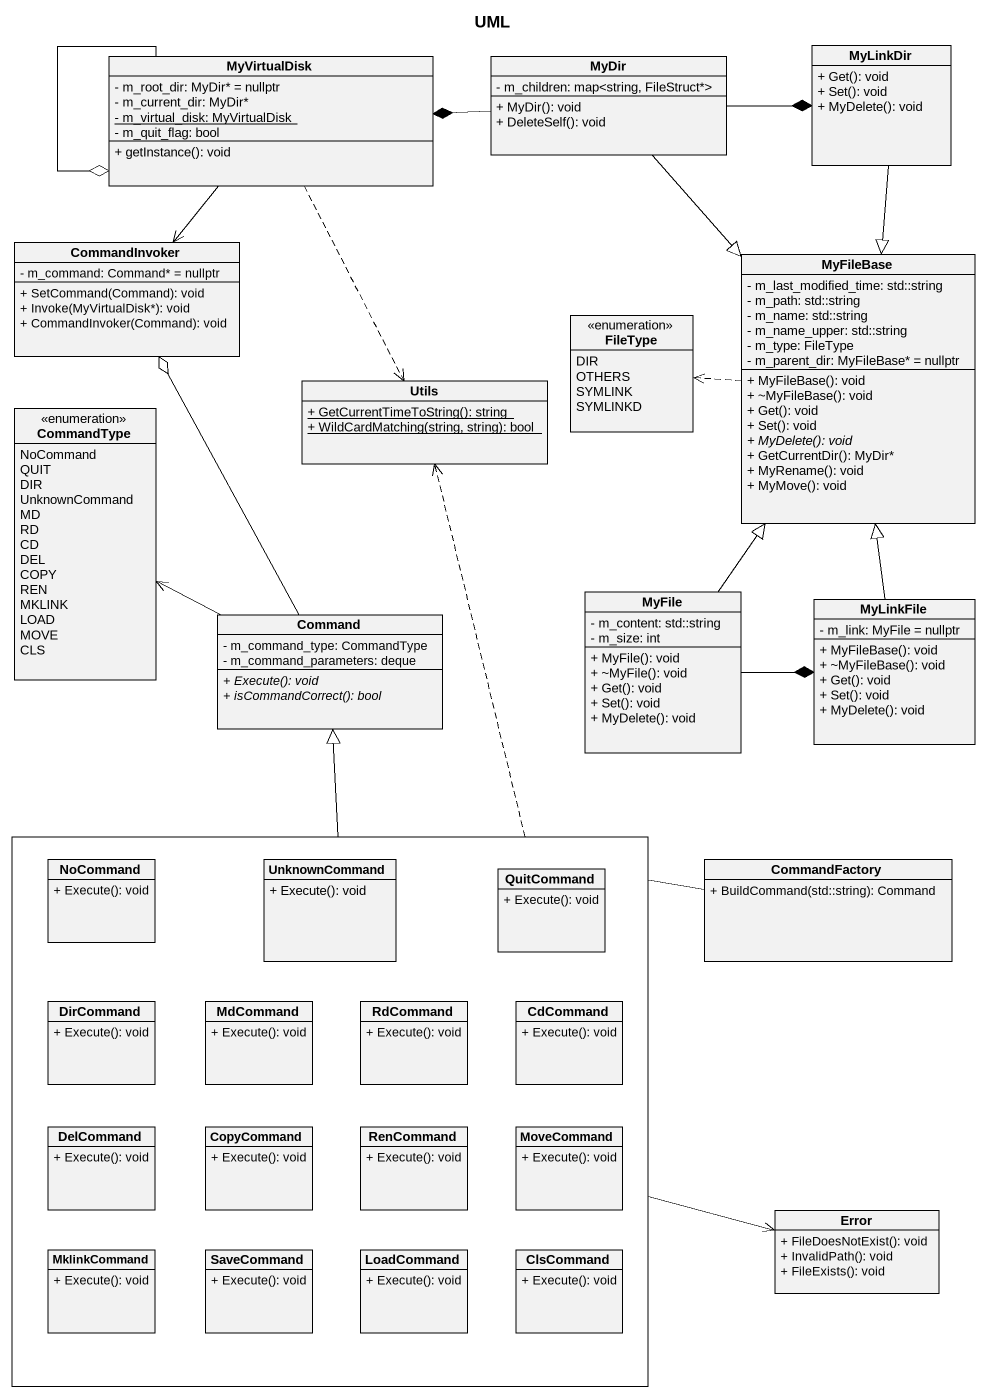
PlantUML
@startuml
title UML
hide circle
hide empty members
skinparam classAttributeIconSize 0
class MyVirtualDisk {
  - m_root_dir: MyDir* = nullptr
  - m_current_dir: MyDir*
  {static} - m_virtual_disk: MyVirtualDisk
  - m_quit_flag: bool
  + getInstance(): void
}
class MyDir {
  - m_children: map<string, FileStruct*>
  + MyDir(): void
  + DeleteSelf(): void
}
class MyLinkDir {
  + Get(): void
  + Set(): void
  + MyDelete(): void
}
class CommandInvoker {
  - m_command: Command* = nullptr
  + SetCommand(Command): void
  + Invoke(MyVirtualDisk*): void
  + CommandInvoker(Command): void
}
class MyFileBase {
  - m_last_modified_time: std::string
  - m_path: std::string
  - m_name: std::string
  - m_name_upper: std::string
  - m_type: FileType
  - m_parent_dir: MyFileBase* = nullptr
  + MyFileBase(): void
  + ~MyFileBase(): void
  + Get(): void
  + Set(): void
  {abstract} + MyDelete(): void
  + GetCurrentDir(): MyDir*
  + MyRename(): void
  + MyMove(): void
}
enum FileType {
  DIR
  OTHERS
  SYMLINK
  SYMLINKD
}
enum CommandType {
  NoCommand
  QUIT
  DIR
  UnknownCommand
  MD
  RD
  CD
  DEL
  COPY
  REN
  MKLINK
  LOAD
  MOVE
  CLS
}
class Utils {
  {static} + GetCurrentTimeToString(): string
  {static} + WildCardMatching(string, string): bool
}
class Command {
  - m_command_type: CommandType
  - m_command_parameters: deque
  {abstract} + Execute(): void
  {abstract} + isCommandCorrect(): bool
}
class MyFile {
  - m_content: std::string
  - m_size: int
  + MyFile(): void
  + ~MyFile(): void
  + Get(): void
  + Set(): void
  + MyDelete(): void
}
class MyLinkFile {
  - m_link: MyFile = nullptr
  + MyFileBase(): void
  + ~MyFileBase(): void
  + Get(): void
  + Set(): void
  + MyDelete(): void
}
rectangle " " as rectangle1 {
  class NoCommand {
    + Execute(): void
  }
  class UnknownCommand {
    + Execute(): void
  }
  class QuitCommand {
    + Execute(): void
  }
  class DirCommand {
    + Execute(): void
  }
  class MdCommand {
    + Execute(): void
  }
  class RdCommand {
    + Execute(): void
  }
  class CdCommand {
    + Execute(): void
  }
  class DelCommand {
    + Execute(): void
  }
  class CopyCommand {
    + Execute(): void
  }
  class RenCommand {
    + Execute(): void
  }
  class MoveCommand {
    + Execute(): void
  }
  class MklinkCommand {
    + Execute(): void
  }
  class SaveCommand {
    + Execute(): void
  }
  class LoadCommand {
    + Execute(): void
  }
  class ClsCommand {
    + Execute(): void
  }
}
class CommandFactory {
  + BuildCommand(std::string): Command
}
class Error {
  + FileDoesNotExist(): void
  + InvalidPath(): void
  + FileExists(): void
}
MyVirtualDisk --o MyVirtualDisk
MyVirtualDisk --> CommandInvoker
MyVirtualDisk ..> Utils
MyDir -left-* MyVirtualDisk
MyDir -right-* MyLinkDir
MyDir --|> MyFileBase
MyLinkDir --|> MyFileBase
MyFileBase .left.> FileType
Command -up-o CommandInvoker
Command -left-> CommandType
MyFile -up-|> MyFileBase
MyFile -right-* MyLinkFile
MyLinkFile -up-|> MyFileBase
rectangle1 .up.> Utils
rectangle1 -up-|> Command
rectangle1 -right-> Error
CommandFactory -left- rectangle1
@enduml
